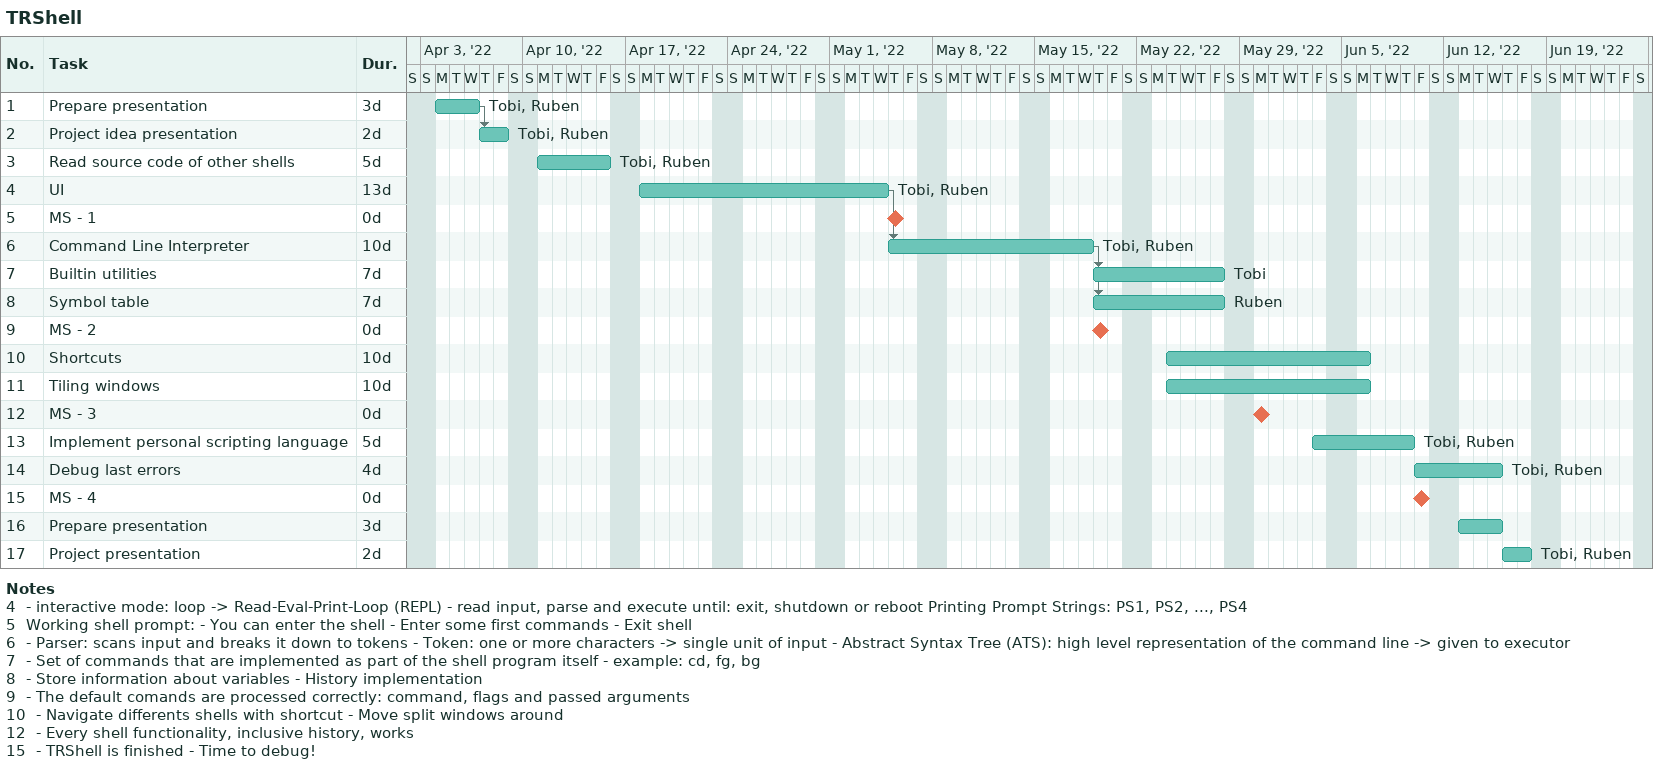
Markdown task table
TRShell

| ID | Task | Duration | Start | Finish | Predecessors | Resources |
|---|---|---|---|---|---|---|
| 1 | Prepare presentation | 3d | 2022-04-04 | 2022-04-06 |  | Tobi, Ruben |
| 2 | Project idea presentation | 2d | 2022-04-07 | 2022-04-08 | 1 | Tobi, Ruben |
| 3 | Read source code of other shells | 5d | 2022-04-11 | 2022-04-15 |  | Tobi, Ruben |
| 4 | UI | 13d | 2022-04-18 | 2022-05-04 |  | Tobi, Ruben |
| 5 | MS - 1 | 0d | 2022-05-05 | 2022-05-05 |  |  |
| 6 | Command Line Interpreter | 10d | 2022-05-05 | 2022-05-18 | 4 | Tobi, Ruben |
| 7 | Builtin utilities | 7d | 2022-05-19 | 2022-05-27 | 6 | Tobi |
| 8 | Symbol table | 7d | 2022-05-19 | 2022-05-27 | 6 | Ruben |
| 9 | MS - 2 | 0d | 2022-05-19 | 2022-05-19 |  |  |
| 10 | Shortcuts | 10d | 2022-05-24 | 2022-06-06 |  |  |
| 11 | Tiling windows | 10d | 2022-05-24 | 2022-06-06 |  |  |
| 12 | MS - 3 | 0d | 2022-05-30 | 2022-05-30 |  |  |
| 13 | Implement personal scripting language | 5d | 2022-06-03 | 2022-06-09 |  | Tobi, Ruben |
| 14 | Debug last errors | 4d | 2022-06-10 | 2022-06-15 |  | Tobi, Ruben |
| 15 | MS - 4 | 0d | 2022-06-10 | 2022-06-10 |  |  |
| 16 | Prepare presentation | 3d | 2022-06-13 | 2022-06-15 |  |  |
| 17 | Project presentation | 2d | 2022-06-16 | 2022-06-17 |  | Tobi, Ruben |

Notes
- 4: - interactive mode: loop -> Read-Eval-Print-Loop (REPL) - read input, parse and execute until: exit, shutdown or reboot Printing Prompt Strings: PS1, PS2, ..., PS4
- 5: Working shell prompt: - You can enter the shell - Enter some first commands - Exit shell
- 6: - Parser: scans input and breaks it down to tokens - Token: one or more characters -> single unit of input - Abstract Syntax Tree (ATS): high level representation of the command line -> given to executor
- 7: - Set of commands that are implemented as part of the shell program itself - example: cd, fg, bg
- 8: - Store information about variables - History implementation
- 9: - The default comands are processed correctly: command, flags and passed arguments
- 10: - Navigate differents shells with shortcut - Move split windows around
- 12: - Every shell functionality, inclusive history, works
- 15: - TRShell is finished - Time to debug!
